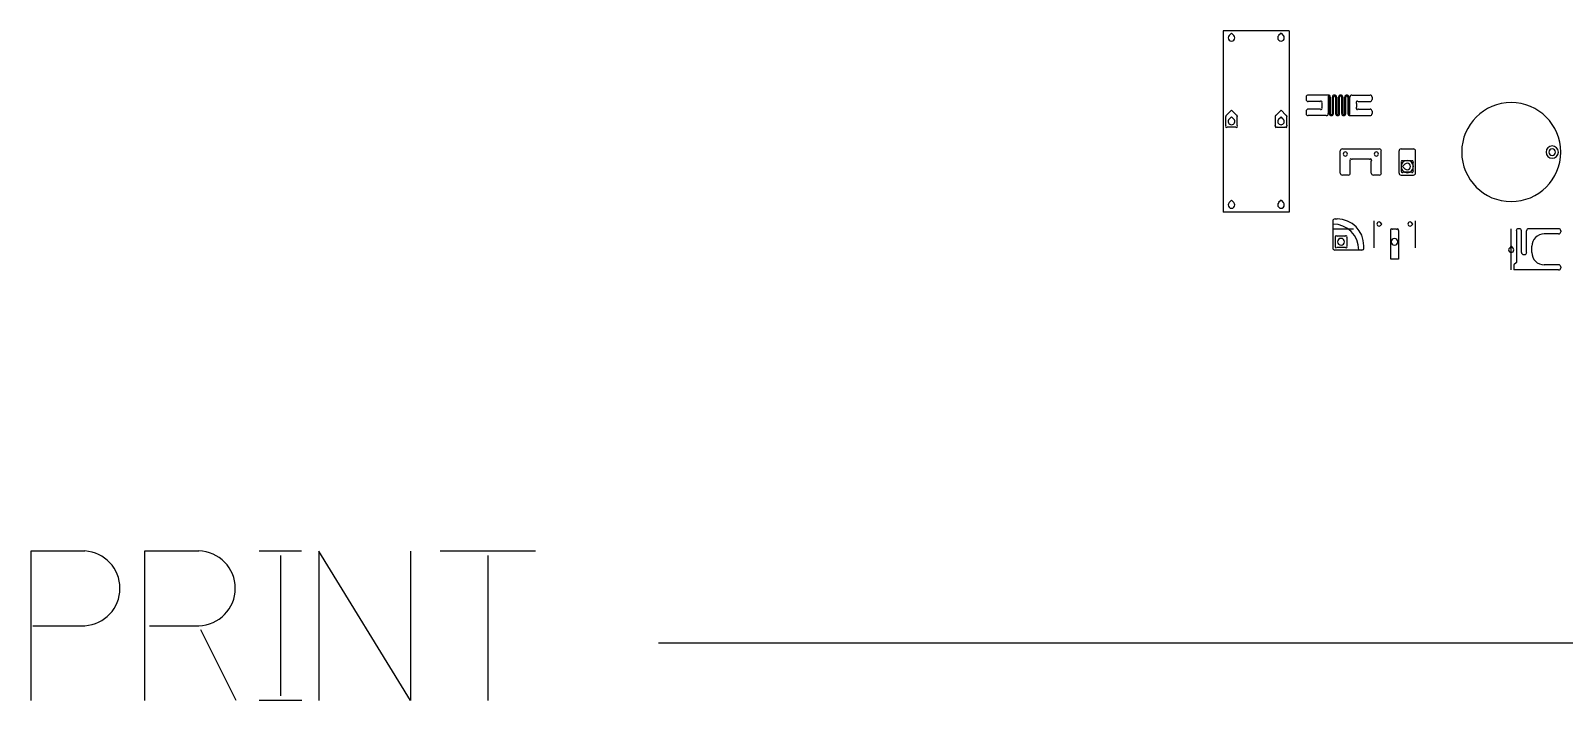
# Model space of a CAD drawing. Header units: inches. Extents: x -146 to 45, y -22 to 80.
# Drawn here: x -38.17 to -8.89, y 67.57 to 80.35 of the extents above; entities that cross this region are included whole.
import ezdxf

# ---------------------------------------------------------------- set-up
doc = ezdxf.new("R2010")
doc.units = ezdxf.units.IN
doc.layers.get('0').update_dxf_attribs({"linetype": 'CONTINUOUS'})
for name, color, linetype in [('23', 7, 'CONTINUOUS'), ('24', 7, 'CONTINUOUS'), ('4', 7, 'CONTINUOUS')]:
    doc.layers.add(name, color=color, linetype=linetype)

msp = doc.modelspace()

# ---------------------------------------------------------------- linework, layer by layer
at = {"color": 0, "linetype": 'CONTINUOUS'}
for p, q in [((-15.404, 80.354), (-15.404, 76.889)), ((-14.145, 80.354), (-15.404, 80.354)), ((-15.247, 80.305), (-15.292, 80.261)), ((-15.247, 80.305), (-15.202, 80.261)), ((-14.302, 80.305), (-14.347, 80.261)), ((-14.302, 80.305), (-14.258, 80.261)), ((-14.145, 80.354), (-14.145, 76.889)), ((-13.823, 79.086), (-13.823, 79.041)), ((-13.728, 79.126), (-13.784, 79.126)), ((-13.439, 79.126), (-13.728, 79.126)), ((-13.4, 79.126), (-13.439, 79.126)), ((-13.4, 79.095), (-13.4, 78.771)), ((-13.38, 78.771), (-13.38, 79.086)), ((-13.36, 78.771), (-13.36, 79.086)), ((-13.321, 78.771), (-13.321, 79.086)), ((-13.301, 78.771), (-13.301, 79.086)), ((-13.262, 79.086), (-13.262, 78.771)), ((-13.242, 79.086), (-13.242, 78.771)), ((-13.203, 78.771), (-13.203, 79.086)), ((-13.183, 78.771), (-13.183, 79.086)), ((-13.144, 79.086), (-13.144, 78.771)), ((-13.124, 79.086), (-13.124, 78.771)), ((-13.085, 78.771), (-13.085, 79.086)), ((-13.065, 78.771), (-13.065, 79.086)), ((-13.026, 79.086), (-13.026, 78.771)), ((-13.006, 79.086), (-13.006, 78.771)), ((-12.986, 78.763), (-12.986, 79.086)), ((-12.947, 79.126), (-12.658, 79.126)), ((-12.658, 79.126), (-12.602, 79.126)), ((-12.563, 79.086), (-12.563, 79.041)), ((-15.342, 78.743), (-15.247, 78.838)), ((-15.247, 78.838), (-15.152, 78.743)), ((-14.302, 78.838), (-14.397, 78.743)), ((-14.207, 78.743), (-14.302, 78.838)), ((-13.823, 78.817), (-13.823, 78.771)), ((-13.563, 79.002), (-13.784, 79.002)), ((-13.563, 78.856), (-13.784, 78.856)), ((-13.524, 78.962), (-13.524, 78.895)), ((-12.862, 78.962), (-12.862, 78.895)), ((-12.823, 79.002), (-12.602, 79.002)), ((-12.823, 78.856), (-12.602, 78.856)), ((-12.563, 78.817), (-12.563, 78.771)), ((-15.355, 78.548), (-15.355, 78.712)), ((-15.173, 78.513), (-15.321, 78.513)), ((-15.292, 78.666), (-15.247, 78.711)), ((-15.202, 78.666), (-15.247, 78.711)), ((-15.139, 78.548), (-15.139, 78.712)), ((-14.41, 78.548), (-14.41, 78.712)), ((-14.376, 78.513), (-14.228, 78.513)), ((-14.347, 78.666), (-14.302, 78.711)), ((-14.258, 78.666), (-14.302, 78.711)), ((-14.194, 78.548), (-14.194, 78.712)), ((-13.728, 78.732), (-13.784, 78.732)), ((-13.602, 78.732), (-13.728, 78.732)), ((-13.439, 78.732), (-13.602, 78.732)), ((-12.986, 78.732), (-12.947, 78.732)), ((-12.947, 78.732), (-12.602, 78.732)), ((-13.171, 77.637), (-13.171, 78.058)), ((-13.131, 78.098), (-12.426, 78.098)), ((-12.612, 77.901), (-12.945, 77.901)), ((-12.387, 77.637), (-12.387, 78.058)), ((-12.049, 77.637), (-12.049, 78.058)), ((-12.009, 78.098), (-11.773, 78.098)), ((-11.734, 77.637), (-11.734, 78.058)), ((-13.075, 77.598), (-13.131, 77.598)), ((-13.019, 77.598), (-13.075, 77.598)), ((-12.98, 77.637), (-12.98, 77.866)), ((-12.578, 77.637), (-12.578, 77.866)), ((-12.483, 77.598), (-12.539, 77.598)), ((-12.426, 77.598), (-12.483, 77.598)), ((-12.009, 77.598), (-11.773, 77.598)), ((-12, 77.685), (-12, 77.833)), ((-11.98, 77.759), (-11.936, 77.804)), ((-11.98, 77.759), (-11.936, 77.715)), ((-11.818, 77.867), (-11.965, 77.867)), ((-11.818, 77.651), (-11.965, 77.651)), ((-11.783, 77.833), (-11.783, 77.685)), ((-15.247, 77.116), (-15.292, 77.072)), ((-15.247, 77.116), (-15.202, 77.072)), ((-14.302, 77.116), (-14.347, 77.072)), ((-14.302, 77.116), (-14.258, 77.072)), ((-14.145, 76.889), (-15.404, 76.889)), ((-13.313, 76.72), (-13.313, 76.206)), ((-13.271, 76.76), (-13.232, 76.76)), ((-13.082, 76.432), (-13.229, 76.432)), ((-12.374, 76.663), (-12.402, 76.691)), ((-12.374, 76.663), (-12.402, 76.635)), ((-12.207, 75.994), (-12.207, 76.53)), ((-12.096, 76.564), (-12.173, 76.564)), ((-12.062, 76.53), (-12.062, 75.994)), ((-11.783, 76.663), (-11.811, 76.691)), ((-11.783, 76.663), (-11.811, 76.635)), ((-9.907, 75.786), (-9.907, 76.573)), ((-9.809, 76.534), (-9.809, 75.929)), ((-9.75, 76.573), (-9.77, 76.573)), ((-9.71, 76.12), (-9.71, 76.534)), ((-9.612, 76.12), (-9.612, 76.534)), ((-9.002, 76.573), (-9.573, 76.573)), ((-9.002, 76.475), (-9.277, 76.475)), ((-8.962, 76.534), (-8.962, 76.514)), ((-12.759, 76.167), (-13.274, 76.167)), ((-13.264, 76.25), (-13.264, 76.398)), ((-13.082, 76.216), (-13.229, 76.216)), ((-13.047, 76.398), (-13.047, 76.25)), ((-12.72, 76.209), (-12.72, 76.248)), ((-9.907, 76.238), (-9.942, 76.204)), ((-9.907, 76.238), (-9.873, 76.204)), ((-9.514, 76.12), (-9.514, 76.238)), ((-12.062, 75.994), (-12.207, 75.994)), ((-9.809, 75.929), (-9.854, 75.884)), ((-9.854, 75.884), (-9.854, 75.786)), ((-9.671, 76.081), (-9.651, 76.081)), ((-9.002, 75.884), (-9.277, 75.884)), ((-8.962, 75.845), (-8.962, 75.825)), ((-9.002, 75.786), (-9.854, 75.786)), ((-38.174, 70.421), (-38.174, 67.571)), ((-37.14, 70.421), (-38.174, 70.421)), ((-36, 70.421), (-36, 67.571)), ((-34.966, 70.421), (-36, 70.421)), ((-33.001, 70.421), (-33.811, 70.421)), ((-33.404, 70.336), (-33.404, 67.657)), ((-32.671, 70.421), (-32.671, 67.571)), ((-30.921, 67.571), (-32.671, 70.421)), ((-30.921, 70.421), (-30.921, 67.571)), ((-28.537, 70.421), (-30.359, 70.421)), ((-29.448, 70.335), (-29.448, 67.571)), ((-38.132, 68.996), (-37.14, 68.996)), ((-35.907, 68.996), (-34.966, 68.996)), ((-34.254, 67.571), (-34.926, 68.915)), ((-26.19, 68.667), (16.252, 68.667)), ((-32.997, 67.571), (-33.811, 67.571))]:
    msp.add_line(p, q, dxfattribs=at)
for centre, radius, start, end in [((-15.247, 80.216), 0.063, 135, 180), ((-15.247, 80.216), 0.063, 360, 45), ((-14.302, 80.216), 0.063, 135, 180), ((-14.302, 80.216), 0.063, 360, 45), ((-15.247, 80.216), 0.063, 180, 360), ((-14.302, 80.216), 0.063, 180, 360), ((-13.784, 79.086), 0.0394, 90, 180), ((-13.4, 79.086), 0.0394, 0, 90), ((-13.392, 79.095), 0.00787, 48.1897, 180), ((-13.4, 79.086), 0.0197, 360, 48.1897), ((-13.282, 79.086), 0.0394, 90, 180), ((-13.282, 79.086), 0.0197, 90, 180), ((-13.282, 79.086), 0.0394, 0, 90), ((-13.282, 79.086), 0.0197, 360, 90), ((-13.163, 79.086), 0.0394, 90, 180), ((-13.163, 79.086), 0.0197, 90, 180), ((-13.163, 79.086), 0.0394, 0, 90), ((-13.163, 79.086), 0.0197, 360, 90), ((-13.045, 79.086), 0.0394, 90, 180), ((-13.045, 79.086), 0.0197, 90, 180), ((-13.045, 79.086), 0.0394, 0, 90), ((-13.045, 79.086), 0.0197, 360, 90), ((-12.947, 79.086), 0.0394, 90, 180), ((-12.602, 79.086), 0.0394, 0, 90), ((-13.784, 79.041), 0.0394, 180, 270), ((-13.784, 78.817), 0.0394, 90, 180), ((-13.784, 78.771), 0.0394, 180, 270), ((-13.563, 79.041), 0.0394, 270, 295.5288), ((-13.563, 78.817), 0.0394, 64.4712, 90), ((-13.538, 78.988), 0.0197, 45, 115.5288), ((-13.538, 78.87), 0.0197, 244.4712, 315), ((-13.538, 78.988), 0.0197, 334.4712, 45), ((-13.484, 78.962), 0.0394, 154.4712, 180), ((-13.484, 78.895), 0.0394, 180, 205.5288), ((-13.538, 78.87), 0.0197, 315, 25.5288), ((-13.439, 78.771), 0.0394, 270, 0), ((-13.341, 78.771), 0.0394, 180, 270), ((-13.341, 78.771), 0.0197, 180, 270), ((-13.341, 78.771), 0.0394, 270, 360), ((-13.341, 78.771), 0.0197, 270, 0), ((-13.222, 78.771), 0.0394, 180, 270), ((-13.222, 78.771), 0.0197, 180, 270), ((-13.222, 78.771), 0.0394, 270, 360), ((-13.222, 78.771), 0.0197, 270, 0), ((-13.104, 78.771), 0.0394, 180, 270), ((-13.104, 78.771), 0.0197, 180, 270), ((-13.104, 78.771), 0.0394, 270, 360), ((-13.104, 78.771), 0.0197, 270, 0), ((-12.986, 78.771), 0.0394, 180, 270), ((-12.986, 78.771), 0.0197, 180, 228.1897), ((-12.848, 78.988), 0.0197, 135, 205.5288), ((-12.848, 78.87), 0.0197, 154.4712, 225), ((-12.902, 78.962), 0.0394, 360, 25.5288), ((-12.902, 78.895), 0.0394, 334.4712, 0), ((-12.848, 78.988), 0.0197, 64.4712, 135), ((-12.848, 78.87), 0.0197, 225, 295.5288), ((-12.823, 79.041), 0.0394, 244.4712, 270), ((-12.823, 78.817), 0.0394, 90, 115.5288), ((-12.602, 79.041), 0.0394, 270, 360), ((-12.602, 78.817), 0.0394, 360, 90), ((-12.602, 78.771), 0.0394, 270, 0), ((-9.907, 78.037), 0.945, 360, 180), ((-15.341, 78.527), 0.0197, 148.6003, 225), ((-15.375, 78.548), 0.0197, 328.6003, 360), ((-15.337, 78.722), 0.0197, 157.5, 195.8584), ((-15.375, 78.712), 0.0197, 360, 15.8584), ((-15.337, 78.722), 0.0197, 119.1416, 157.5), ((-15.341, 78.527), 0.0197, 225, 301.3997), ((-15.356, 78.757), 0.0197, 299.1416, 315), ((-15.321, 78.494), 0.0197, 90, 121.3997), ((-15.247, 78.622), 0.063, 135, 270), ((-15.247, 78.622), 0.063, 270, 45), ((-15.173, 78.494), 0.0197, 58.6003, 90), ((-15.153, 78.527), 0.0197, 238.6003, 315), ((-15.138, 78.757), 0.0197, 225, 240.8584), ((-15.157, 78.722), 0.0197, 22.5, 60.8584), ((-15.157, 78.722), 0.0197, 344.1416, 22.5), ((-15.119, 78.712), 0.0197, 164.1416, 180), ((-15.119, 78.548), 0.0197, 180, 211.3997), ((-15.153, 78.527), 0.0197, 315, 31.3997), ((-14.396, 78.527), 0.0197, 148.6003, 225), ((-14.43, 78.548), 0.0197, 328.6003, 360), ((-14.392, 78.722), 0.0197, 157.5, 195.8584), ((-14.43, 78.712), 0.0197, 360, 15.8584), ((-14.392, 78.722), 0.0197, 119.1416, 157.5), ((-14.396, 78.527), 0.0197, 225, 301.3997), ((-14.411, 78.757), 0.0197, 299.1416, 315), ((-14.376, 78.494), 0.0197, 90, 121.3997), ((-14.302, 78.622), 0.063, 135, 270), ((-14.302, 78.622), 0.063, 270, 45), ((-14.228, 78.494), 0.0197, 58.6003, 90), ((-14.208, 78.527), 0.0197, 238.6003, 315), ((-14.193, 78.757), 0.0197, 225, 240.8584), ((-14.212, 78.722), 0.0197, 22.5, 60.8584), ((-14.212, 78.722), 0.0197, 344.1416, 22.5), ((-14.174, 78.712), 0.0197, 164.1416, 180), ((-14.174, 78.548), 0.0197, 180, 211.3997), ((-14.208, 78.527), 0.0197, 315, 31.3997), ((-12.994, 78.763), 0.00787, 228.1897, 0), ((-13.131, 78.058), 0.0394, 90, 180), ((-13.074, 77.999), 0.0394, 360, 180), ((-13.074, 77.999), 0.0394, 180, 360), ((-12.966, 77.887), 0.0197, 135, 211.3997), ((-12.966, 77.887), 0.0197, 58.6003, 135), ((-12.945, 77.921), 0.0197, 238.6003, 270), ((-12.612, 77.921), 0.0197, 270, 301.3997), ((-12.592, 77.887), 0.0197, 45, 121.3997), ((-12.592, 77.887), 0.0197, 328.6003, 45), ((-12.483, 77.999), 0.0394, 360, 180), ((-12.483, 77.999), 0.0394, 180, 360), ((-12.426, 78.058), 0.0394, 360, 90), ((-12.009, 78.058), 0.0394, 90, 180), ((-11.773, 78.058), 0.0394, 360, 90), ((-9.907, 78.037), 0.945, 180, 270), ((-9.907, 78.037), 0.945, 270, 360), ((-9.124, 78.037), 0.118, 360, 180), ((-9.124, 78.037), 0.118, 180, 360), ((-9.124, 78.037), 0.063, 360, 180), ((-9.124, 78.037), 0.063, 180, 360), ((-13.131, 77.637), 0.0394, 180, 270), ((-13.019, 77.637), 0.0394, 270, 360), ((-12.999, 77.866), 0.0197, 0, 31.3997), ((-12.558, 77.866), 0.0197, 148.6003, 180), ((-12.539, 77.637), 0.0394, 180, 270), ((-12.426, 77.637), 0.0394, 270, 360), ((-12.009, 77.637), 0.0394, 180, 270), ((-11.891, 77.759), 0.118, 360, 180), ((-11.891, 77.759), 0.118, 180, 360), ((-11.986, 77.853), 0.0197, 135, 211.3997), ((-11.986, 77.665), 0.0197, 148.6003, 225), ((-12.019, 77.833), 0.0197, 360, 31.3997), ((-12.019, 77.685), 0.0197, 328.6003, 360), ((-11.986, 77.853), 0.0197, 58.6003, 135), ((-11.986, 77.665), 0.0197, 225, 301.3997), ((-11.965, 77.887), 0.0197, 238.6003, 270), ((-11.965, 77.631), 0.0197, 90, 121.3997), ((-11.891, 77.759), 0.063, 90, 135), ((-11.891, 77.759), 0.063, 225, 270), ((-11.891, 77.759), 0.063, 360, 90), ((-11.891, 77.759), 0.063, 270, 360), ((-11.818, 77.887), 0.0197, 270, 301.3997), ((-11.818, 77.631), 0.0197, 58.6003, 90), ((-11.797, 77.853), 0.0197, 45, 121.3997), ((-11.797, 77.665), 0.0197, 238.6003, 315), ((-11.797, 77.853), 0.0197, 328.6003, 45), ((-11.763, 77.833), 0.0197, 148.6003, 180), ((-11.763, 77.685), 0.0197, 180, 211.3997), ((-11.797, 77.665), 0.0197, 315, 31.3997), ((-11.773, 77.637), 0.0394, 270, 360), ((-15.247, 77.027), 0.063, 135, 180), ((-15.247, 77.027), 0.063, 180, 360), ((-15.247, 77.027), 0.063, 360, 45), ((-14.302, 77.027), 0.063, 135, 180), ((-14.302, 77.027), 0.063, 180, 360), ((-14.302, 77.027), 0.063, 360, 45), ((-13.274, 76.72), 0.0394, 85.9331, 180), ((-13.232, 76.248), 0.512, 360, 90), ((-13.25, 76.419), 0.0197, 135, 211.3997), ((-13.25, 76.419), 0.0197, 58.6003, 135), ((-13.229, 76.452), 0.0197, 238.6003, 270), ((-13.082, 76.452), 0.0197, 270, 301.3997), ((-13.061, 76.419), 0.0197, 45, 121.3997), ((-13.061, 76.419), 0.0197, 328.6003, 45), ((-12.43, 76.663), 0.0394, 90, 180), ((-12.43, 76.663), 0.0394, 180, 270), ((-12.43, 76.663), 0.0394, 45, 90), ((-12.43, 76.663), 0.0394, 270, 315), ((-12.193, 76.55), 0.0197, 135, 211.3997), ((-12.227, 76.53), 0.0197, 360, 31.3997), ((-12.193, 76.55), 0.0197, 58.6003, 135), ((-12.173, 76.584), 0.0197, 238.6003, 270), ((-12.096, 76.584), 0.0197, 270, 301.3997), ((-12.076, 76.55), 0.0197, 45, 121.3997), ((-12.076, 76.55), 0.0197, 328.6003, 45), ((-12.042, 76.53), 0.0197, 148.6003, 180), ((-11.839, 76.663), 0.0394, 90, 180), ((-11.839, 76.663), 0.0394, 180, 270), ((-11.839, 76.663), 0.0394, 45, 90), ((-11.839, 76.663), 0.0394, 270, 315), ((-9.77, 76.534), 0.0394, 90, 180), ((-9.75, 76.534), 0.0394, 0, 90), ((-9.573, 76.534), 0.0394, 90, 180), ((-9.277, 76.238), 0.236, 90, 180), ((-9.002, 76.534), 0.0394, 0, 90), ((-9.002, 76.514), 0.0394, 270, 360), ((-13.274, 76.206), 0.0394, 180, 270), ((-13.25, 76.23), 0.0197, 148.6003, 225), ((-13.283, 76.398), 0.0197, 360, 31.3997), ((-13.283, 76.25), 0.0197, 328.6003, 360), ((-13.25, 76.23), 0.0197, 225, 301.3997), ((-13.229, 76.196), 0.0197, 90, 121.3997), ((-13.156, 76.324), 0.065, 360, 180), ((-13.156, 76.324), 0.065, 180, 360), ((-13.082, 76.196), 0.0197, 58.6003, 90), ((-13.061, 76.23), 0.0197, 238.6003, 315), ((-13.028, 76.398), 0.0197, 148.6003, 180), ((-13.028, 76.25), 0.0197, 180, 211.3997), ((-13.061, 76.23), 0.0197, 315, 31.3997), ((-12.759, 76.206), 0.0394, 270, 4.0669), ((-12.134, 76.324), 0.063, 360, 180), ((-12.134, 76.324), 0.063, 180, 360), ((-9.907, 76.169), 0.0488, 135, 180), ((-9.907, 76.169), 0.0488, 180, 360), ((-9.907, 76.169), 0.0488, 0, 45), ((-9.671, 76.12), 0.0394, 180, 270), ((-9.651, 76.12), 0.0394, 270, 360), ((-9.277, 76.12), 0.236, 180, 270), ((-9.002, 75.845), 0.0394, 0, 90), ((-9.002, 75.825), 0.0394, 270, 360), ((-37.183, 69.709), 0.714, 273.401, 86.599), ((-34.98, 69.709), 0.713, 271.0953, 88.8959)]:
    msp.add_arc(centre, radius, start, end, dxfattribs=at)
at = {"layer": '23', "color": 23, "linetype": 'CONTINUOUS'}
msp.add_arc((-13.313, 76.167), 0.496, 360, 90, dxfattribs=at)
at = {"layer": '24', "color": 24, "linetype": 'CONTINUOUS'}
msp.add_line((-12.915, 76.564), (-13.313, 76.564), dxfattribs=at)
at = {"layer": '4', "color": 4, "linetype": 'CONTINUOUS'}
for p, q in [((-12.528, 76.722), (-12.528, 76.206)), ((-11.741, 76.722), (-11.741, 76.206))]:
    msp.add_line(p, q, dxfattribs=at)

doc.saveas('drawing.dxf')
